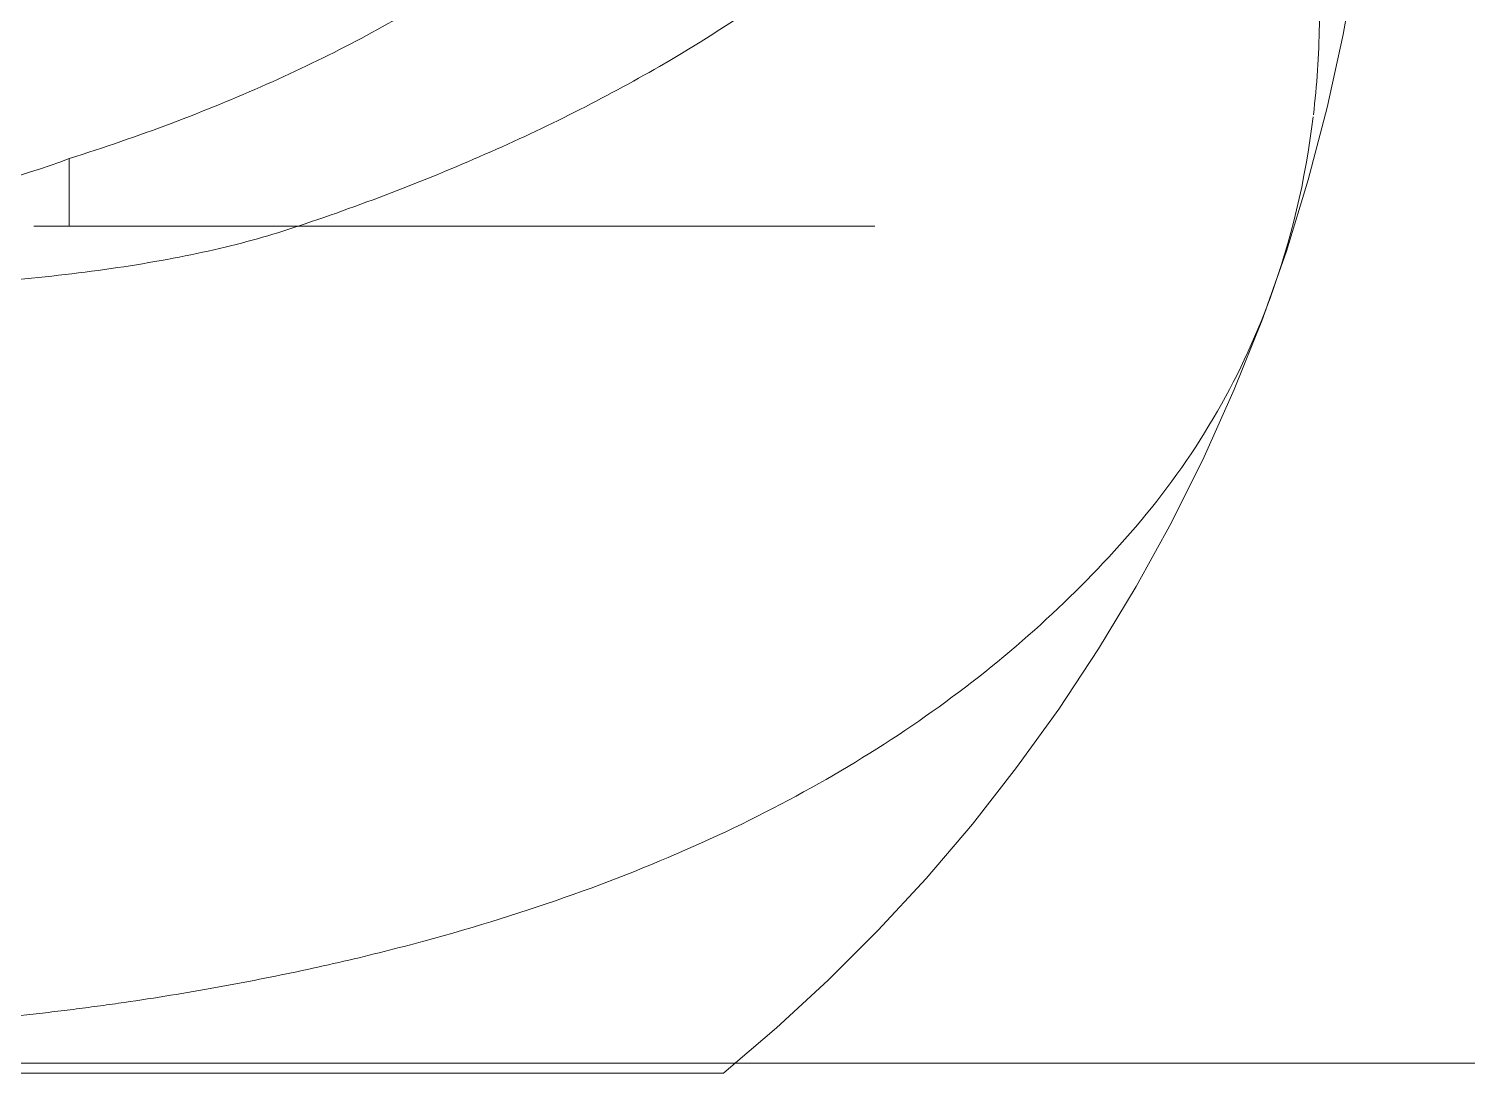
# Model space of a CAD drawing. Header units: millimetres. Extents: x -4000 to 187956, y -58990 to 162485.
# Drawn here: x 1016.4 to 1157.5, y 73998.6 to 74101 of the extents above; entities that cross this region are included whole.
import ezdxf

# ---------------------------------------------------------------- set-up
doc = ezdxf.new("R2010")
doc.units = ezdxf.units.MM
doc.layers.add('A-WALL', color=113, linetype='Continuous', lineweight=13)
doc.layers.add('P-SANR-FIXT', color=6, linetype='Continuous', lineweight=9)

# ---------------------------------------------------------------- blocks, each defined once
blk = doc.blocks.new('C307 - C307-496757-FFS - TANG 1')
at = {"layer": 'P-SANR-FIXT', "color": 252}
blk.add_line((-106.75, 0), (-107.92, -1), dxfattribs=at)
blk.add_line((-106.75, 0), (-107.92, -1), dxfattribs=at)
at = {"layer": 'P-SANR-FIXT', "color": 253}
for p, q in [((-121.6, -83.09), (-96.2, -83.09)), ((-119.28, -83.09), (-77.2, -83.09)), ((-96.2, -83.09), (-90.1, -83.09)), ((-76.71, -83.09), (-42.56, -83.09)), ((-42.56, -83.09), (-39.17, -83.09)), ((-42.56, -89.71), (-42.56, -83.09))]:
    blk.add_line(p, q, dxfattribs=at)
at = {"layer": 'P-SANR-FIXT', "color": 254}
for p, q in [((-90.1, -83.09), (-73.05, -83.09)), ((-73.05, -83.09), (-45.61, -83.09)), ((-45.61, -83.09), (-39.1, -83.09))]:
    blk.add_line(p, q, dxfattribs=at)
at = {"layer": 'P-SANR-FIXT', "color": 250, "flags": 128}
for points in [[(-107.92, -1), (-111.96, -4.44), (-117.02, -9.11), (-121.91, -14), (-126.63, -19.11), (-131.17, -24.44), (-135.51, -29.97), (-139.64, -35.7), (-143.56, -41.62), (-147.25, -47.73), (-150.7, -54.01), (-153.91, -60.45), (-156.87, -67.05), (-159.56, -73.78), (-161.98, -80.64), (-164.13, -87.62), (-165.99, -94.7), (-167.56, -101.87), (-168.83, -109.11)], [(-107.92, -1), (-111.96, -4.44), (-117.02, -9.11), (-121.91, -14), (-126.63, -19.11), (-131.17, -24.44), (-135.51, -29.97), (-139.64, -35.7), (-143.56, -41.62), (-147.25, -47.73), (-150.7, -54.01), (-153.91, -60.45), (-156.87, -67.05), (-159.56, -73.78), (-160.63, -76.71)]]:
    blk.add_lwpolyline(points, dxfattribs=at)
at = {"layer": 'P-SANR-FIXT', "color": 252}
blk.add_open_spline([(-105.94, 0), (-106.68, 0), (-106.91, 0), (-106.64, 0)], degree=3, dxfattribs=at)
blk.add_open_spline([(-105.94, 0), (-106.68, 0), (-106.91, 0), (-106.64, 0)], degree=3, dxfattribs=at)
at = {"layer": 'P-SANR-FIXT', "color": 90}
for points, knots in [([(-106.26, 0), (-105.93, 0), (-105.32, 0), (-104.45, 0), (-104.29, 0)], [-0.85574122, -0.85574122, -0.85574122, -0.85574122, -0.79166667, -0.77777778, -0.77777778, -0.77777778, -0.77777778]), ([(-106.26, 0), (-105.93, 0), (-105.32, 0), (-104.45, 0), (-104.29, 0)], [-0.85574122, -0.85574122, -0.85574122, -0.85574122, -0.79166667, -0.77777778, -0.77777778, -0.77777778, -0.77777778]), ([(-98.7, 0), (-98.43, 0), (-96.63, 0), (-93.82, 0), (-90.91, 0), (-90.04, 0)], [-0.6653511, -0.6653511, -0.6653511, -0.6653511, -0.6527778, -0.5833333, -0.5555556, -0.5555556, -0.5555556, -0.5555556]), ([(-98.7, 0), (-98.43, 0), (-96.63, 0), (-93.82, 0), (-90.91, 0), (-90.04, 0)], [-0.6653511, -0.6653511, -0.6653511, -0.6653511, -0.6527778, -0.5833333, -0.5555556, -0.5555556, -0.5555556, -0.5555556]), ([(-90.04, 0), (-88.75, 0), (-86.22, 0), (-82.17, 0), (-79.42, 0), (-77.99, 0)], [-0.5555556, -0.5555556, -0.5555556, -0.5555556, -0.5138889, -0.4791667, -0.4444444, -0.4444444, -0.4444444, -0.4444444]), ([(-90.04, 0), (-88.75, 0), (-86.22, 0), (-82.17, 0), (-79.42, 0), (-77.99, 0)], [-0.5555556, -0.5555556, -0.5555556, -0.5555556, -0.5138889, -0.4791667, -0.4444444, -0.4444444, -0.4444444, -0.4444444])]:
    blk.add_open_spline(points, degree=3, knots=knots, dxfattribs=at)
at = {"layer": 'P-SANR-FIXT', "color": 252}
blk.add_open_spline([(-13.76, 0), (-14.4, 0), (-15.87, 0), (-18.13, 0), (-20.53, 0), (-22.88, 0), (-25.95, 0), (-29.66, 0), (-33.22, 0), (-35.99, 0), (-38.7, 0), (-41.98, 0), (-45.72, 0), (-49.3, 0), (-52.77, 0), (-56.11, 0), (-60.37, 0), (-71.42, 0), (-86.21, 0), (-99.72, 0), (-104.58, 0), (-105.94, 0)], degree=3, knots=[-0.9346148, -0.9346148, -0.9346148, -0.9346148, -0.925, -0.9125, -0.9, -0.8875, -0.875, -0.85, -0.825, -0.8125, -0.8, -0.775, -0.75, -0.725, -0.7, -0.675, -0.65, -0.6, -0.4, -0.2, 0, 0, 0, 0], dxfattribs=at)
blk.add_open_spline([(-13.76, 0), (-14.4, 0), (-15.87, 0), (-18.13, 0), (-20.53, 0), (-22.88, 0), (-25.95, 0), (-29.66, 0), (-33.22, 0), (-35.99, 0), (-38.7, 0), (-41.98, 0), (-45.72, 0), (-49.3, 0), (-52.77, 0), (-56.11, 0), (-60.37, 0), (-71.42, 0), (-86.21, 0), (-99.72, 0), (-104.58, 0), (-105.94, 0)], degree=3, knots=[-0.9346148, -0.9346148, -0.9346148, -0.9346148, -0.925, -0.9125, -0.9, -0.8875, -0.875, -0.85, -0.825, -0.8125, -0.8, -0.775, -0.75, -0.725, -0.7, -0.675, -0.65, -0.6, -0.4, -0.2, 0, 0, 0, 0], dxfattribs=at)
at = {"layer": 'P-SANR-FIXT', "color": 90}
for points in [[(-104.29, 0), (-103.64, 0), (-102.07, 0), (-99.97, 0), (-98.78, 0)], [(-104.29, 0), (-103.64, 0), (-102.07, 0), (-99.97, 0), (-98.78, 0)], [(-77.99, 0), (-76.84, 0), (-74.49, 0), (-70.74, 0), (-66.78, 0), (-64.02, 0), (-62.6, 0)], [(-77.99, 0), (-76.84, 0), (-74.49, 0), (-70.74, 0), (-66.78, 0), (-64.02, 0), (-62.6, 0)], [(-62.6, 0), (-61.18, 0), (-58.28, 0), (-53.71, 0), (-48.96, 0), (-45.69, 0), (-44.03, 0)], [(-62.6, 0), (-61.18, 0), (-58.28, 0), (-53.71, 0), (-48.96, 0), (-45.69, 0), (-44.03, 0)], [(-44.03, 0), (-42.43, 0), (-40.8, 0), (-39.15, 0)], [(-44.03, 0), (-42.43, 0), (-40.8, 0), (-39.15, 0)]]:
    blk.add_open_spline(points, degree=3, dxfattribs=at)
at = {"layer": 'P-SANR-FIXT', "color": 250}
for points, knots in [([(-147.16, -53.55), (-141.72, -47.21), (-129.3, -35.81), (-110.04, -24.61), (-92.23, -17.39), (-80.04, -13.58), (-70.88, -11.27), (-65.45, -10.06), (-61.25, -9.2), (-56.94, -8.4), (-52.54, -7.63), (-48.75, -7.05), (-45.65, -6.61), (-43.28, -6.3), (-40.86, -6), (-37.6, -5.62), (-33.43, -5.17), (-28.27, -4.69), (-24.2, -4.4), (-21.85, -4.26), (-21.3, -4.23)], [-1, -1, -1, -1, -0.8, -0.6, -0.5, -0.4, -0.35, -0.325, -0.3, -0.275, -0.25, -0.225, -0.2125, -0.2, -0.1875, -0.175, -0.15, -0.125, -0.1, -0.0925486, -0.0925486, -0.0925486, -0.0925486]), ([(-164.6, -93.8), (-163.85, -87.56), (-161.4, -77.25), (-155.14, -64.02), (-150.05, -56.92), (-147.16, -53.55)], [-0.4798381, -0.4798381, -0.4798381, -0.4798381, -0.2857143, -0.1428571, 0, 0, 0, 0]), ([(-64.5, -82.9), (-61.94, -82.05), (-56.43, -80.55), (-46.83, -78.83), (-37.17, -77.74), (-30.8, -77.31), (-28.03, -77.18)], [-1, -1, -1, -1, -0.75, -0.5, -0.25, -0.0639123, -0.0639123, -0.0639123, -0.0639123]), ([(-153.77, -165.4), (-152.7, -161.05), (-150.07, -152.66), (-142.66, -137.08), (-127.96, -117.62), (-106.5, -101.36), (-83.64, -89.89), (-71.08, -85.09), (-64.5, -82.9)], [-1, -1, -1, -1, -0.892857, -0.785714, -0.571429, -0.285714, -0.142857, 0, 0, 0, 0]), ([(-42.56, -89.71), (-49.43, -91.87), (-62.35, -96.73), (-84.84, -108.52), (-106.16, -127.44), (-115.97, -146.85), (-119.28, -157.53)], [0, 0, 0, 0, 0.166667, 0.333333, 0.666667, 1, 1, 1, 1])]:
    blk.add_open_spline(points, degree=3, knots=knots, dxfattribs=at)
blk.add_open_spline([(-25.47, -85.37), (-31.94, -86.41), (-37.77, -87.86), (-42.56, -89.71)], degree=3, dxfattribs=at)
at = {"layer": 'P-SANR-FIXT', "color": 253}
blk.add_open_spline([(-161.6, -132.2), (-162.19, -129.88), (-164.47, -119.75), (-165.64, -106.86), (-164.97, -96.88), (-164.63, -94)], degree=3, knots=[-0.848685, -0.848685, -0.848685, -0.848685, -0.7857143, -0.5714286, -0.4819819, -0.4819819, -0.4819819, -0.4819819], dxfattribs=at)
blk = doc.blocks.new('C307 - C307-V923-FFS - TANG 1')
at = {"layer": 'P-SANR-FIXT', "color": 252}
blk.add_line((-106.75, 0), (-107.92, -1), dxfattribs=at)
blk.add_line((-106.75, 0), (-107.92, -1), dxfattribs=at)
at = {"layer": 'P-SANR-FIXT', "color": 253}
for p, q in [((-121.6, -83.09), (-96.2, -83.09)), ((-119.28, -83.09), (-77.2, -83.09)), ((-96.2, -83.09), (-90.1, -83.09)), ((-76.71, -83.09), (-42.56, -83.09)), ((-42.56, -83.09), (-39.17, -83.09)), ((-42.56, -89.71), (-42.56, -83.09))]:
    blk.add_line(p, q, dxfattribs=at)
at = {"layer": 'P-SANR-FIXT', "color": 254}
for p, q in [((-90.1, -83.09), (-73.05, -83.09)), ((-73.05, -83.09), (-45.61, -83.09)), ((-45.61, -83.09), (-39.1, -83.09))]:
    blk.add_line(p, q, dxfattribs=at)
at = {"layer": 'P-SANR-FIXT', "color": 250, "flags": 128}
for points in [[(-107.92, -1), (-111.96, -4.44), (-117.02, -9.11), (-121.91, -14), (-126.63, -19.11), (-131.17, -24.44), (-135.51, -29.97), (-139.64, -35.7), (-143.56, -41.62), (-147.25, -47.73), (-150.7, -54.01), (-153.91, -60.45), (-156.87, -67.05), (-159.56, -73.78), (-161.98, -80.64), (-164.13, -87.62), (-165.99, -94.7), (-167.56, -101.87), (-168.83, -109.11)], [(-107.92, -1), (-111.96, -4.44), (-117.02, -9.11), (-121.91, -14), (-126.63, -19.11), (-131.17, -24.44), (-135.51, -29.97), (-139.64, -35.7), (-143.56, -41.62), (-147.25, -47.73), (-150.7, -54.01), (-153.91, -60.45), (-156.87, -67.05), (-159.56, -73.78), (-160.63, -76.71)]]:
    blk.add_lwpolyline(points, dxfattribs=at)
at = {"layer": 'P-SANR-FIXT', "color": 252}
blk.add_open_spline([(-105.94, 0), (-106.68, 0), (-106.91, 0), (-106.64, 0)], degree=3, dxfattribs=at)
blk.add_open_spline([(-105.94, 0), (-106.68, 0), (-106.91, 0), (-106.64, 0)], degree=3, dxfattribs=at)
at = {"layer": 'P-SANR-FIXT', "color": 90}
for points, knots in [([(-106.26, 0), (-105.93, 0), (-105.32, 0), (-104.45, 0), (-104.29, 0)], [-0.85574122, -0.85574122, -0.85574122, -0.85574122, -0.79166667, -0.77777778, -0.77777778, -0.77777778, -0.77777778]), ([(-106.26, 0), (-105.93, 0), (-105.32, 0), (-104.45, 0), (-104.29, 0)], [-0.85574122, -0.85574122, -0.85574122, -0.85574122, -0.79166667, -0.77777778, -0.77777778, -0.77777778, -0.77777778]), ([(-98.7, 0), (-98.43, 0), (-96.63, 0), (-93.82, 0), (-90.91, 0), (-90.04, 0)], [-0.6653511, -0.6653511, -0.6653511, -0.6653511, -0.6527778, -0.5833333, -0.5555556, -0.5555556, -0.5555556, -0.5555556]), ([(-98.7, 0), (-98.43, 0), (-96.63, 0), (-93.82, 0), (-90.91, 0), (-90.04, 0)], [-0.6653511, -0.6653511, -0.6653511, -0.6653511, -0.6527778, -0.5833333, -0.5555556, -0.5555556, -0.5555556, -0.5555556]), ([(-90.04, 0), (-88.75, 0), (-86.22, 0), (-82.17, 0), (-79.42, 0), (-77.99, 0)], [-0.5555556, -0.5555556, -0.5555556, -0.5555556, -0.5138889, -0.4791667, -0.4444444, -0.4444444, -0.4444444, -0.4444444]), ([(-90.04, 0), (-88.75, 0), (-86.22, 0), (-82.17, 0), (-79.42, 0), (-77.99, 0)], [-0.5555556, -0.5555556, -0.5555556, -0.5555556, -0.5138889, -0.4791667, -0.4444444, -0.4444444, -0.4444444, -0.4444444])]:
    blk.add_open_spline(points, degree=3, knots=knots, dxfattribs=at)
at = {"layer": 'P-SANR-FIXT', "color": 252}
blk.add_open_spline([(-13.76, 0), (-14.4, 0), (-15.87, 0), (-18.13, 0), (-20.53, 0), (-22.88, 0), (-25.95, 0), (-29.66, 0), (-33.22, 0), (-35.99, 0), (-38.7, 0), (-41.98, 0), (-45.72, 0), (-49.3, 0), (-52.77, 0), (-56.11, 0), (-60.37, 0), (-71.42, 0), (-86.21, 0), (-99.72, 0), (-104.58, 0), (-105.94, 0)], degree=3, knots=[-0.9346148, -0.9346148, -0.9346148, -0.9346148, -0.925, -0.9125, -0.9, -0.8875, -0.875, -0.85, -0.825, -0.8125, -0.8, -0.775, -0.75, -0.725, -0.7, -0.675, -0.65, -0.6, -0.4, -0.2, 0, 0, 0, 0], dxfattribs=at)
blk.add_open_spline([(-13.76, 0), (-14.4, 0), (-15.87, 0), (-18.13, 0), (-20.53, 0), (-22.88, 0), (-25.95, 0), (-29.66, 0), (-33.22, 0), (-35.99, 0), (-38.7, 0), (-41.98, 0), (-45.72, 0), (-49.3, 0), (-52.77, 0), (-56.11, 0), (-60.37, 0), (-71.42, 0), (-86.21, 0), (-99.72, 0), (-104.58, 0), (-105.94, 0)], degree=3, knots=[-0.9346148, -0.9346148, -0.9346148, -0.9346148, -0.925, -0.9125, -0.9, -0.8875, -0.875, -0.85, -0.825, -0.8125, -0.8, -0.775, -0.75, -0.725, -0.7, -0.675, -0.65, -0.6, -0.4, -0.2, 0, 0, 0, 0], dxfattribs=at)
at = {"layer": 'P-SANR-FIXT', "color": 90}
for points in [[(-104.29, 0), (-103.64, 0), (-102.07, 0), (-99.97, 0), (-98.78, 0)], [(-104.29, 0), (-103.64, 0), (-102.07, 0), (-99.97, 0), (-98.78, 0)], [(-77.99, 0), (-76.84, 0), (-74.49, 0), (-70.74, 0), (-66.78, 0), (-64.02, 0), (-62.6, 0)], [(-77.99, 0), (-76.84, 0), (-74.49, 0), (-70.74, 0), (-66.78, 0), (-64.02, 0), (-62.6, 0)], [(-62.6, 0), (-61.18, 0), (-58.28, 0), (-53.71, 0), (-48.96, 0), (-45.69, 0), (-44.03, 0)], [(-62.6, 0), (-61.18, 0), (-58.28, 0), (-53.71, 0), (-48.96, 0), (-45.69, 0), (-44.03, 0)], [(-44.03, 0), (-42.43, 0), (-40.8, 0), (-39.15, 0)], [(-44.03, 0), (-42.43, 0), (-40.8, 0), (-39.15, 0)]]:
    blk.add_open_spline(points, degree=3, dxfattribs=at)
at = {"layer": 'P-SANR-FIXT', "color": 250}
for points, knots in [([(-147.16, -53.55), (-141.72, -47.21), (-129.3, -35.81), (-110.04, -24.61), (-92.23, -17.39), (-80.04, -13.58), (-70.88, -11.27), (-65.45, -10.06), (-61.25, -9.2), (-56.94, -8.4), (-52.54, -7.63), (-48.75, -7.05), (-45.65, -6.61), (-43.28, -6.3), (-40.86, -6), (-37.6, -5.62), (-33.43, -5.17), (-28.27, -4.69), (-24.2, -4.4), (-21.85, -4.26), (-21.3, -4.23)], [-1, -1, -1, -1, -0.8, -0.6, -0.5, -0.4, -0.35, -0.325, -0.3, -0.275, -0.25, -0.225, -0.2125, -0.2, -0.1875, -0.175, -0.15, -0.125, -0.1, -0.0925486, -0.0925486, -0.0925486, -0.0925486]), ([(-164.6, -93.8), (-163.85, -87.56), (-161.4, -77.25), (-155.14, -64.02), (-150.05, -56.92), (-147.16, -53.55)], [-0.4798381, -0.4798381, -0.4798381, -0.4798381, -0.2857143, -0.1428571, 0, 0, 0, 0]), ([(-64.5, -82.9), (-61.94, -82.05), (-56.43, -80.55), (-46.83, -78.83), (-37.17, -77.74), (-30.8, -77.31), (-28.03, -77.18)], [-1, -1, -1, -1, -0.75, -0.5, -0.25, -0.0639123, -0.0639123, -0.0639123, -0.0639123]), ([(-153.77, -165.4), (-152.7, -161.05), (-150.07, -152.66), (-142.66, -137.08), (-127.96, -117.62), (-106.5, -101.36), (-83.64, -89.89), (-71.08, -85.09), (-64.5, -82.9)], [-1, -1, -1, -1, -0.892857, -0.785714, -0.571429, -0.285714, -0.142857, 0, 0, 0, 0]), ([(-42.56, -89.71), (-49.43, -91.87), (-62.35, -96.73), (-84.84, -108.52), (-106.16, -127.44), (-115.97, -146.85), (-119.28, -157.53)], [0, 0, 0, 0, 0.166667, 0.333333, 0.666667, 1, 1, 1, 1])]:
    blk.add_open_spline(points, degree=3, knots=knots, dxfattribs=at)
blk.add_open_spline([(-25.47, -85.37), (-31.94, -86.41), (-37.77, -87.86), (-42.56, -89.71)], degree=3, dxfattribs=at)
at = {"layer": 'P-SANR-FIXT', "color": 253}
blk.add_open_spline([(-161.6, -132.2), (-162.19, -129.88), (-164.47, -119.75), (-165.64, -106.86), (-164.97, -96.88), (-164.63, -94)], degree=3, knots=[-0.848685, -0.848685, -0.848685, -0.848685, -0.7857143, -0.5714286, -0.4819819, -0.4819819, -0.4819819, -0.4819819], dxfattribs=at)
blk = doc.blocks.new('CMF2_NHAXUONG_A_rvt-1-FFS - TANG 1')
at = {"layer": 'A-WALL', "color": 50, "lineweight": 15}
for p, q in [((500, 73999.61), (1402.43, 73999.61)), ((1029.04, 73999.61), (1016.72, 73999.61)), ((1041.43, 73999.61), (1030.48, 73999.61)), ((1044.04, 73999.61), (1042.67, 73999.61)), ((1053.97, 73999.61), (1044.12, 73999.61)), ((1062.37, 73999.61), (1054.44, 73999.61)), ((1070.39, 73999.61), (1063.36, 73999.61)), ((1076.77, 73999.61), (1071.36, 73999.61)), ((1081.95, 73999.61), (1077.73, 73999.61)), ((1084.67, 73999.61), (1081.97, 73999.61))]:
    blk.add_line(p, q, dxfattribs=at)
at = {"layer": 'A-WALL', "color": 35, "lineweight": 15}
blk.add_line((1402.43, 73999.61), (1085.4, 73999.61), dxfattribs=at)
at = {"layer": 'P-SANR-FIXT', "color": 250, "lineweight": 9, "rotation": 180.0003356948516}
for name in ['C307 - C307-496757-FFS - TANG 1', 'C307 - C307-V923-FFS - TANG 1']:
    blk.add_blockref(name, (977.8, 73998.61), dxfattribs=at)

msp = doc.modelspace()

# ---------------------------------------------------------------- block references
at = {"lineweight": 5}
msp.add_blockref('CMF2_NHAXUONG_A_rvt-1-FFS - TANG 1', (0, 0), dxfattribs=at)

doc.saveas('drawing.dxf')
